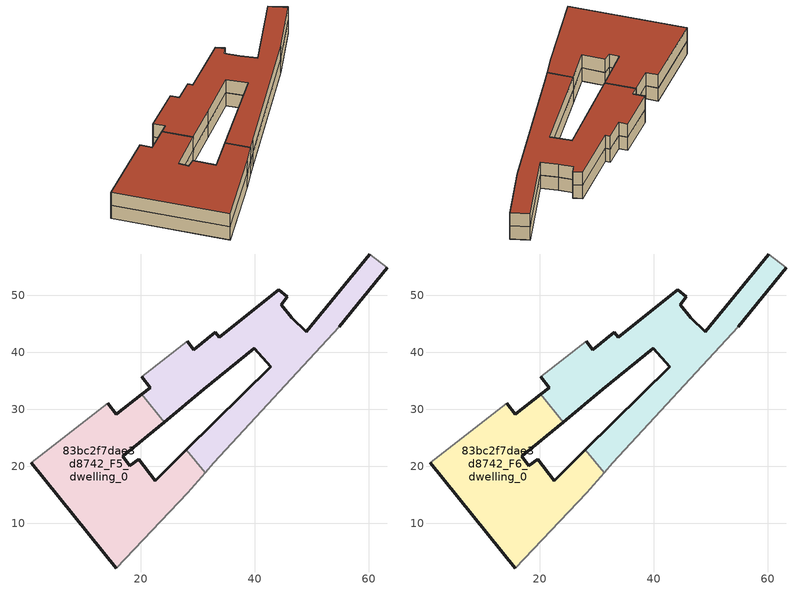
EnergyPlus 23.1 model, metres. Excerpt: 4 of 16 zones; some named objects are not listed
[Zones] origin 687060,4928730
83bc2f7dae3d8742_F5_dwelling_0
 floor to 83bc2f7dae3d8742_F4_dwelling_0 (EU_floor_Construction): 28.24,15.36 31.29,18.82 28.04,22.85 22.54,17.43 19.67,21.21 18.06,20.07 16.88,21.75 24.11,27.72 20.18,32.6 15.69,29.12 14.19,31.05 0.79,20.61 15.67,2.12 z15
 wall outside (EU_wall_Construction): 14.19,31.05 15.69,29.12 20.18,32.6 / 24.11,27.72 16.88,21.75 18.06,20.07 19.67,21.21 22.54,17.43 28.04,22.85 / 15.67,2.12 0.79,20.61 z15:18
 wall adiabatic (EU_wall_Construction): 0.79,20.61 14.19,31.05 / 31.29,18.82 28.24,15.36 15.67,2.12 z15:18
 wall to 83bc2f7dae3d8742_F5_dwelling_1 (EU_wall_Construction): 20.18,32.6 24.11,27.72 / 28.04,22.85 31.29,18.82 z15:18
83bc2f7dae3d8742_F5_dwelling_1
 floor to 83bc2f7dae3d8742_F4_dwelling_1 (EU_floor_Construction): 54.81,44.43 63.28,54.83 60.23,57.22 49.05,43.57 46.54,46.03 44.63,48.32 45.74,49.68 44.23,50.91 33.76,42.65 33.11,43.47 29.3,40.46 28.14,41.88 20.17,35.7 21.7,33.77 20.18,32.6 24.11,27.72 31.08,33.46 39.94,40.67 42.83,37.4 28.04,22.85 31.29,18.82 32.85,20.59 z15
 wall outside (EU_wall_Construction): 28.04,22.85 42.83,37.4 39.94,40.67 31.08,33.46 24.11,27.72 / 20.18,32.6 21.7,33.77 20.17,35.7 / 28.14,41.88 29.3,40.46 33.11,43.47 33.76,42.65 44.23,50.91 45.74,49.68 44.63,48.32 46.54,46.03 49.05,43.57 60.23,57.22 / 63.28,54.83 54.81,44.43 z15:18
 wall adiabatic (EU_wall_Construction): 20.17,35.7 28.14,41.88 / 60.23,57.22 63.28,54.83 / 54.81,44.43 32.85,20.59 31.29,18.82 z15:18
83bc2f7dae3d8742_F6_dwelling_0
 floor to 83bc2f7dae3d8742_F5_dwelling_0 (EU_floor_Construction): 28.24,15.36 31.29,18.82 28.04,22.85 22.54,17.43 19.67,21.21 18.06,20.07 16.88,21.75 24.11,27.72 20.18,32.6 15.69,29.12 14.19,31.05 0.79,20.61 15.67,2.12 z18
 wall outside (EU_wall_Construction): 14.19,31.05 15.69,29.12 20.18,32.6 / 24.11,27.72 16.88,21.75 18.06,20.07 19.67,21.21 22.54,17.43 28.04,22.85 / 15.67,2.12 0.79,20.61 z18:21
 wall adiabatic (EU_wall_Construction): 0.79,20.61 14.19,31.05 / 31.29,18.82 28.24,15.36 15.67,2.12 z18:21
 wall to 83bc2f7dae3d8742_F6_dwelling_1 (EU_wall_Construction): 20.18,32.6 24.11,27.72 / 28.04,22.85 31.29,18.82 z18:21
 roof outside (EU_roof_Construction): 24.11,27.72 16.88,21.75 18.06,20.07 19.67,21.21 22.54,17.43 28.04,22.85 31.29,18.82 28.24,15.36 15.67,2.12 0.79,20.61 14.19,31.05 15.69,29.12 20.18,32.6 z21
83bc2f7dae3d8742_F6_dwelling_1
 floor to 83bc2f7dae3d8742_F5_dwelling_1 (EU_floor_Construction): 54.81,44.43 63.28,54.83 60.23,57.22 49.05,43.57 46.54,46.03 44.63,48.32 45.74,49.68 44.23,50.91 33.76,42.65 33.11,43.47 29.3,40.46 28.14,41.88 20.17,35.7 21.7,33.77 20.18,32.6 24.11,27.72 31.08,33.46 39.94,40.67 42.83,37.4 28.04,22.85 31.29,18.82 32.85,20.59 z18
 wall outside (EU_wall_Construction): 28.04,22.85 42.83,37.4 39.94,40.67 31.08,33.46 24.11,27.72 / 20.18,32.6 21.7,33.77 20.17,35.7 / 28.14,41.88 29.3,40.46 33.11,43.47 33.76,42.65 44.23,50.91 45.74,49.68 44.63,48.32 46.54,46.03 49.05,43.57 60.23,57.22 / 63.28,54.83 54.81,44.43 z18:21
 wall adiabatic (EU_wall_Construction): 20.17,35.7 28.14,41.88 / 60.23,57.22 63.28,54.83 / 54.81,44.43 32.85,20.59 31.29,18.82 z18:21
 roof outside (EU_roof_Construction): 63.28,54.83 54.81,44.43 32.85,20.59 31.29,18.82 28.04,22.85 42.83,37.4 39.94,40.67 31.08,33.46 24.11,27.72 20.18,32.6 21.7,33.77 20.17,35.7 28.14,41.88 29.3,40.46 33.11,43.47 33.76,42.65 44.23,50.91 45.74,49.68 44.63,48.32 46.54,46.03 49.05,43.57 60.23,57.22 z21
[Building]
EU S2 Campaign: North Axis=0; Terrain=City; Solar Distribution=FullExterior
[Site:Location]
Bologna: Latitude=44.5; Longitude=11.25; Time Zone=1; Elevation=37
[SizingPeriod:WeatherFileDays]
AnnualSizingPeriod: Begin Month=1; Begin Day of Month=1; End Month=12; End Day of Month=31; Day of Week for Start Day=Monday; Use Weather File Daylight Saving Period=No; Use Weather File Rain and Snow Indicators=No
[MATERIAL]
EU_InternalMass_Material: Roughness=MediumRough; Thickness=0.1; Conductivity=1; Density=1800; Specific Heat=900; Thermal Absorptance=0.9; Solar Absorptance=0.7; Visible Absorptance=0.7
[MATERIAL:NOMASS] Roughness=MediumRough; Thermal Absorptance=0.9; Solar Absorptance=0.7; Visible Absorptance=0.7
Name | Thermal Resistance
EU_wall_NoMass | 0.905828
EU_roof_NoMass | 0.37593
EU_floor_NoMass | 0.67114
[CONSTRUCTION]
EU_wall_Construction: EU_wall_NoMass
EU_roof_Construction: EU_roof_NoMass
EU_floor_Construction: EU_floor_NoMass
EU_InternalMass_Construction: EU_InternalMass_Material
[ZONE] Type=1; Multiplier=1; Ceiling Height=autocalculate; Floor Area=autocalculate; Part of Total Floor Area=Yes
Name | Volume
83bc2f7dae3d8742_F5_dwelling_0; 83bc2f7dae3d8742_F6_dwelling_0 | 1290.95
83bc2f7dae3d8742_F5_dwelling_1; 83bc2f7dae3d8742_F6_dwelling_1 | 1290.94
[INTERNALMASS] Construction=EU_InternalMass_Construction
Name | Zone or ZoneList | Surface Area
83bc2f7dae3d8742_F5_dwelling_0_EU_InternalMass | 83bc2f7dae3d8742_F5_dwelling_0 | 430.316
83bc2f7dae3d8742_F5_dwelling_1_EU_InternalMass | 83bc2f7dae3d8742_F5_dwelling_1 | 430.314
83bc2f7dae3d8742_F6_dwelling_0_EU_InternalMass | 83bc2f7dae3d8742_F6_dwelling_0 | 430.316
83bc2f7dae3d8742_F6_dwelling_1_EU_InternalMass | 83bc2f7dae3d8742_F6_dwelling_1 | 430.314
[OTHEREQUIPMENT] Fuel Type=Electricity; Design Level Calculation Method=Watts/Area; Power per Zone Floor Area=1; Fraction Latent=0; Fraction Radiant=0; Fraction Lost=0; Carbon Dioxide Generation Rate=0; EndUse Subcategory=EU_Step8_InternalGains
Name | Zone or ZoneList or Space or SpaceList | Schedule
EU_Step8_InternalGain_83bc2f7dae3d8742_F5_dwelling_0_f000 | 83bc2f7dae3d8742_F5_dwelling_0 | EU_Step8_GainSchedule_83bc2f7dae3d8742_F5_dwelling_0_f000
EU_Step8_InternalGain_83bc2f7dae3d8742_F5_dwelling_1_f000 | 83bc2f7dae3d8742_F5_dwelling_1 | EU_Step8_GainSchedule_83bc2f7dae3d8742_F5_dwelling_1_f000
EU_Step8_InternalGain_83bc2f7dae3d8742_F6_dwelling_0_f000 | 83bc2f7dae3d8742_F6_dwelling_0 | EU_Step8_GainSchedule_83bc2f7dae3d8742_F6_dwelling_0_f000
EU_Step8_InternalGain_83bc2f7dae3d8742_F6_dwelling_1_f000 | 83bc2f7dae3d8742_F6_dwelling_1 | EU_Step8_GainSchedule_83bc2f7dae3d8742_F6_dwelling_1_f000
[ZONEVENTILATION:DESIGNFLOWRATE] Schedule=EU_AlwaysOn; Design Flow Rate Calculation Method=AirChanges/Hour; Air Changes per Hour=0.73129; Ventilation Type=Natural; Fan Pressure Rise=0; Fan Total Efficiency=1; Constant Term Coefficient=1; Temperature Term Coefficient=0; Velocity Term Coefficient=0; Velocity Squared Term Coefficient=0; Minimum Indoor Temperature=-100; Maximum Indoor Temperature=100; Delta Temperature=-100; Minimum Outdoor Temperature=-100; Maximum Outdoor Temperature=100; Maximum Wind Speed=40
Name | Zone or ZoneList or Space or SpaceList
EU_ConstantAir_83bc2f7dae3d8742_F5_dwelling_0 | 83bc2f7dae3d8742_F5_dwelling_0
EU_ConstantAir_83bc2f7dae3d8742_F5_dwelling_1 | 83bc2f7dae3d8742_F5_dwelling_1
EU_ConstantAir_83bc2f7dae3d8742_F6_dwelling_0 | 83bc2f7dae3d8742_F6_dwelling_0
EU_ConstantAir_83bc2f7dae3d8742_F6_dwelling_1 | 83bc2f7dae3d8742_F6_dwelling_1
[HVACTEMPLATE:ZONE:IDEALLOADSAIRSYSTEM] System Availability Schedule=EU_AlwaysOn; Maximum Heating Supply Air Temperature=50; Minimum Cooling Supply Air Temperature=13; Maximum Heating Supply Air Humidity Ratio=0.0156; Minimum Cooling Supply Air Humidity Ratio=0.0077; Heating Limit=NoLimit; Cooling Limit=NoLimit; Heating Availability Schedule=EU_AlwaysOn; Cooling Availability Schedule=EU_CoolingOff; Dehumidification Control Type=ConstantSensibleHeatRatio; Cooling Sensible Heat Ratio=0.7; Dehumidification Setpoint=60; Humidification Control Type=None; Humidification Setpoint=30; Outdoor Air Method=None; Outdoor Air Flow Rate per Person=0.00944; Outdoor Air Flow Rate per Zone Floor Area=0; Outdoor Air Flow Rate per Zone=0; Demand Controlled Ventilation Type=None; Outdoor Air Economizer Type=NoEconomizer; Heat Recovery Type=None; Sensible Heat Recovery Effectiveness=0.7; Latent Heat Recovery Effectiveness=0.65
Name | Template Thermostat
83bc2f7dae3d8742_F5_dwelling_0 | EU_HeatOnly_83bc2f7dae3d8742_F5_dwelling_0
83bc2f7dae3d8742_F5_dwelling_1 | EU_HeatOnly_83bc2f7dae3d8742_F5_dwelling_1
83bc2f7dae3d8742_F6_dwelling_0 | EU_HeatOnly_83bc2f7dae3d8742_F6_dwelling_0
83bc2f7dae3d8742_F6_dwelling_1 | EU_HeatOnly_83bc2f7dae3d8742_F6_dwelling_1
[SIZING:ZONE] Zone Cooling Design Supply Air Temperature Input Method=SupplyAirTemperature; Zone Cooling Design Supply Air Temperature=13; Zone Heating Design Supply Air Temperature Input Method=SupplyAirTemperature; Zone Heating Design Supply Air Temperature=50; Zone Cooling Design Supply Air Humidity Ratio=0.008; Zone Heating Design Supply Air Humidity Ratio=0.008; Cooling Design Air Flow Method=DesignDay; Cooling Design Air Flow Rate=0; Cooling Minimum Air Flow per Zone Floor Area=0.000762; Cooling Minimum Air Flow=0; Cooling Minimum Air Flow Fraction=0.2; Heating Design Air Flow Method=DesignDay; Heating Design Air Flow Rate=0; Heating Maximum Air Flow per Zone Floor Area=0.002032; Heating Maximum Air Flow=0.141576; Heating Maximum Air Flow Fraction=0.3; Account for Dedicated Outdoor Air System=No; Dedicated Outdoor Air System Control Strategy=NeutralSupplyAir; Dedicated Outdoor Air Low Setpoint Temperature for Design=autosize; Dedicated Outdoor Air High Setpoint Temperature for Design=autosize; Zone Load Sizing Method=Sensible Load Only No Latent Load; Zone Latent Cooling Design Supply Air Humidity Ratio Input Method=HumidityRatioDifference; Zone Cooling Design Supply Air Humidity Ratio Difference=0.005; Zone Latent Heating Design Supply Air Humidity Ratio Input Method=HumidityRatioDifference; Zone Humidification Design Supply Air Humidity Ratio Difference=0.005
83bc2f7dae3d8742_F5_dwelling_0; 83bc2f7dae3d8742_F5_dwelling_1; 83bc2f7dae3d8742_F6_dwelling_0; 83bc2f7dae3d8742_F6_dwelling_1
[SCHEDULE:CONSTANT]
Name | Hourly Value
EU_AlwaysOn | 1
EU_CoolingOff | 0
[SCHEDULE:FILE] Column Number=1; Rows to Skip at Top=0; Number of Hours of Data=8760; Column Separator=Comma; Interpolate to Timestep=No; Minutes per Item=60; Adjust Schedule for Daylight Savings=Yes
Name | File
EU_Step8_GainSchedule_83bc2f7dae3d8742_F5_dwelling_0_f000 | ../../schedules/83bc2f7dae3d8742/83bc2f7dae3d8742_F5_dwelling_0_f000_gain.csv
EU_Step8_GainSchedule_83bc2f7dae3d8742_F5_dwelling_1_f000 | ../../schedules/83bc2f7dae3d8742/83bc2f7dae3d8742_F5_dwelling_1_f000_gain.csv
EU_Step8_GainSchedule_83bc2f7dae3d8742_F6_dwelling_0_f000 | ../../schedules/83bc2f7dae3d8742/83bc2f7dae3d8742_F6_dwelling_0_f000_gain.csv
EU_Step8_GainSchedule_83bc2f7dae3d8742_F6_dwelling_1_f000 | ../../schedules/83bc2f7dae3d8742/83bc2f7dae3d8742_F6_dwelling_1_f000_gain.csv
